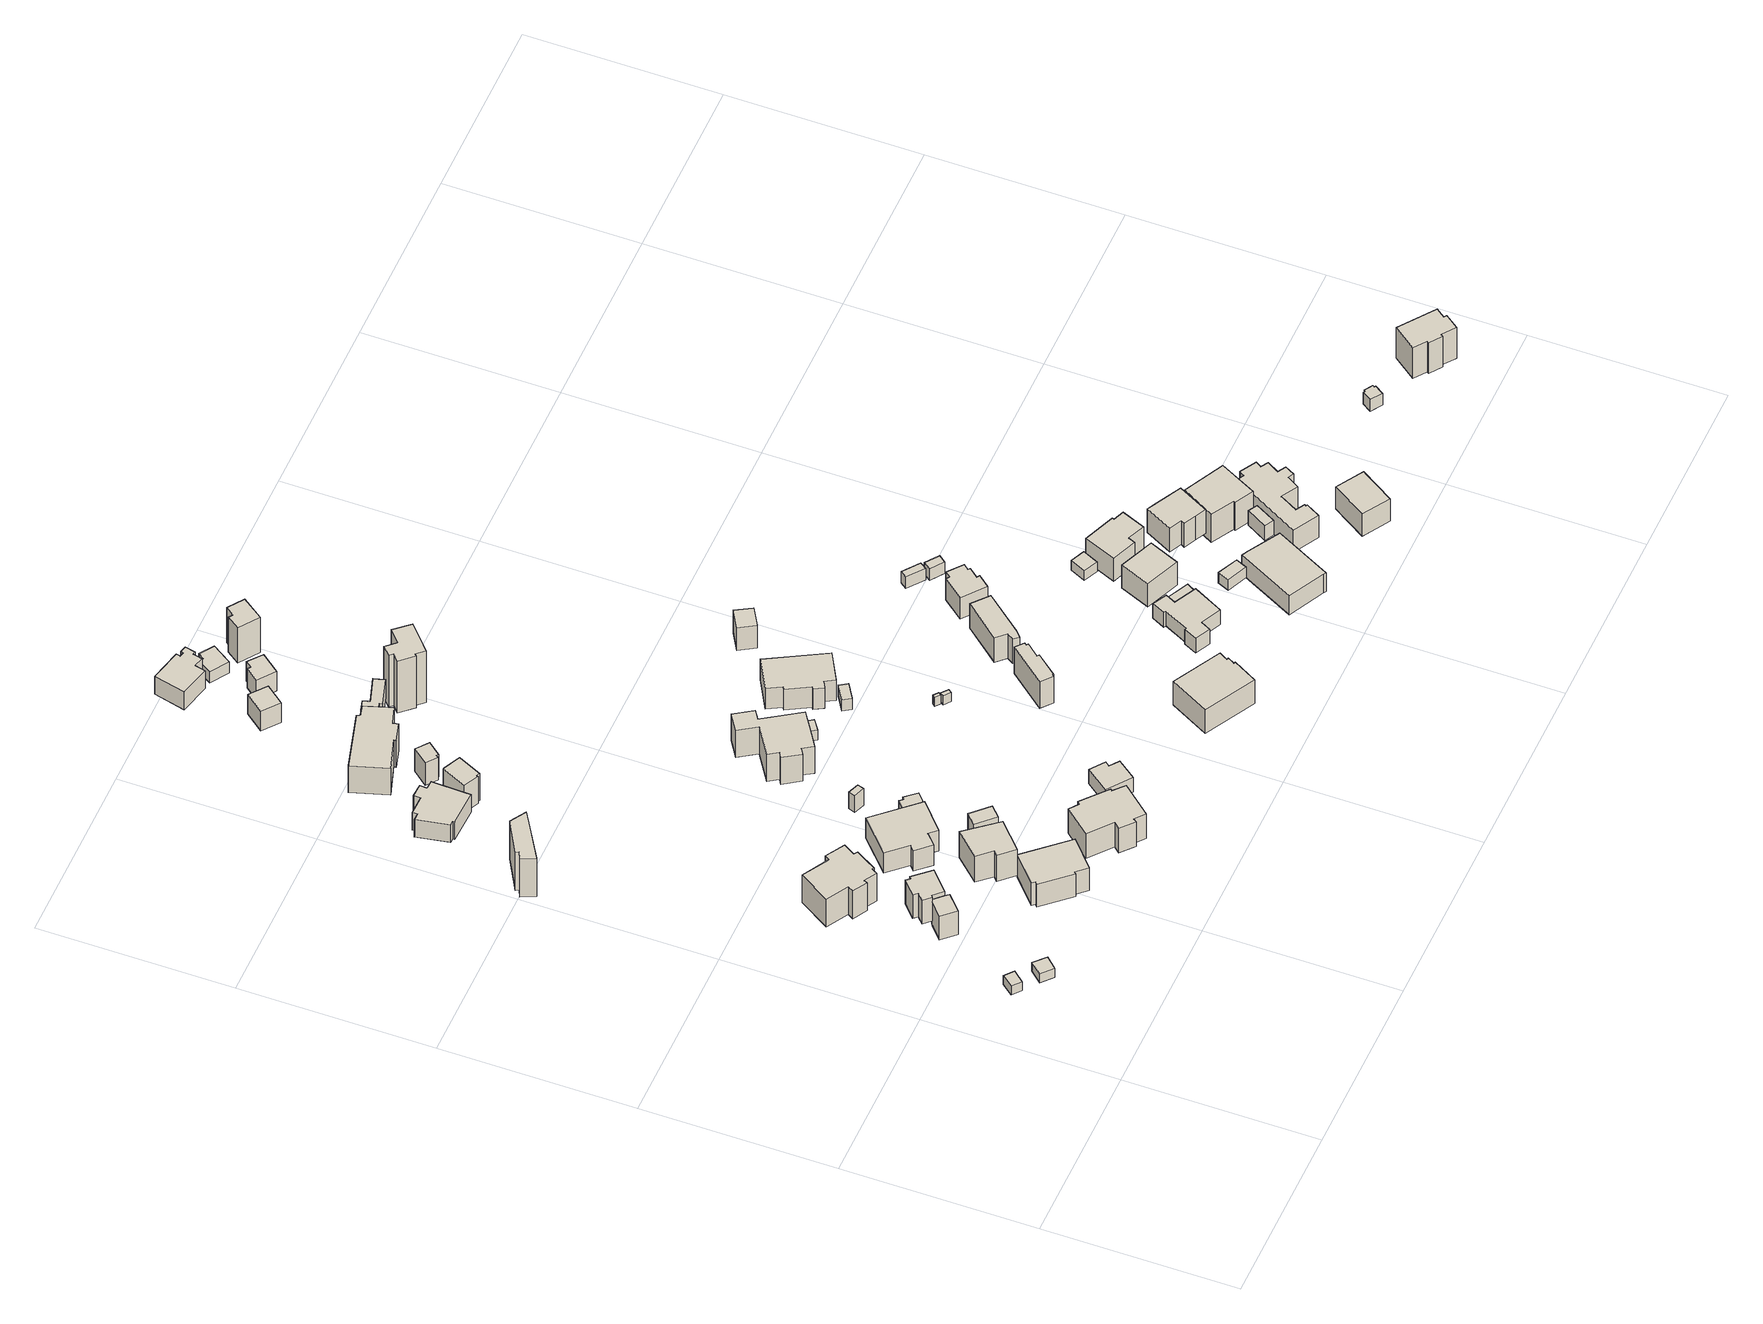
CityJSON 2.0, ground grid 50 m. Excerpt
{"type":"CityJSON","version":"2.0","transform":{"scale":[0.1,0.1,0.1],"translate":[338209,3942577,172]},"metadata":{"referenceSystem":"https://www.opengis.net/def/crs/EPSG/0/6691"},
"CityObjects":{
"building1":{"type":"Building","attributes":{"BuildingIDAttribute.prefecture":"14","BuildingIDAttribute.city":"14151","BuildingDetailAttribute.surveyYear":2015},"geometry":[{"type":"Solid","lod":"1","boundaries":[[[[0,1,2,3]],[[2,4,5,3]],[[1,6,4,2]],[[0,7,6,1]],[[3,5,7,0]],[[4,6,7,5]]]]}]},
"building2":{"type":"Building","attributes":{"BuildingIDAttribute.prefecture":"14","BuildingIDAttribute.city":"14151","BuildingDetailAttribute.surveyYear":2015},"geometry":[{"type":"Solid","lod":"1","boundaries":[[[[8,9,10,11]],[[10,12,13,11]],[[9,14,12,10]],[[8,15,14,9]],[[11,13,15,8]],[[12,14,15,13]]]]}]},
"building3":{"type":"Building","attributes":{"usage":"411","measuredHeight":8.5,"storeysAboveGround":1,"BuildingIDAttribute.prefecture":"14","BuildingIDAttribute.city":"14151","BuildingDetailAttribute.totalFloorArea":22.84,"BuildingDetailAttribute.buildingFootprintArea":22.84,"BuildingDetailAttribute.buildingStructureType":"601","BuildingDetailAttribute.buildingStructureOrgType":"1","BuildingDetailAttribute.orgUsage":"10","BuildingDetailAttribute.surveyYear":2015},"geometry":[{"type":"Solid","lod":"1","boundaries":[[[[16,17,18,19,20,21]],[[20,22,23,21]],[[19,24,22,20]],[[18,25,24,19]],[[17,26,25,18]],[[16,27,26,17]],[[21,23,27,16]],[[22,24,25,26,27,23]]]]}]},
"building4":{"type":"Building","attributes":{"usage":"411","measuredHeight":10.2,"storeysAboveGround":2,"BuildingIDAttribute.prefecture":"14","BuildingIDAttribute.city":"14151","BuildingDetailAttribute.totalFloorArea":251.1,"BuildingDetailAttribute.buildingFootprintArea":125.55,"BuildingDetailAttribute.buildingStructureType":"601","BuildingDetailAttribute.buildingStructureOrgType":"1","BuildingDetailAttribute.orgUsage":"10","BuildingDetailAttribute.surveyYear":2015},"geometry":[{"type":"Solid","lod":"1","boundaries":[[[[28,29,30,31,32,33,34,35,36,37,38,39,40,41]],[[40,42,43,41]],[[39,44,42,40]],[[38,45,44,39]],[[37,46,45,38]],[[36,47,46,37]],[[35,48,47,36]],[[34,49,48,35]],[[33,50,49,34]],[[32,51,50,33]],[[31,52,51,32]],[[30,53,52,31]],[[29,54,53,30]],[[28,55,54,29]],[[41,43,55,28]],[[42,44,45,46,47,48,49,50,51,52,53,54,55,43]]]]}]},
"building5":{"type":"Building","attributes":{"usage":"411","measuredHeight":8.6,"storeysAboveGround":2,"BuildingIDAttribute.prefecture":"14","BuildingIDAttribute.city":"14151","BuildingDetailAttribute.totalFloorArea":84.63,"BuildingDetailAttribute.buildingFootprintArea":42.31,"BuildingDetailAttribute.buildingStructureType":"601","BuildingDetailAttribute.buildingStructureOrgType":"1","BuildingDetailAttribute.orgUsage":"10","BuildingDetailAttribute.surveyYear":2015},"geometry":[{"type":"Solid","lod":"1","boundaries":[[[[56,57,58,59,60,61,62,63,64,65]],[[64,66,67,65]],[[63,68,66,64]],[[62,69,68,63]],[[61,70,69,62]],[[60,71,70,61]],[[59,72,71,60]],[[58,73,72,59]],[[57,74,73,58]],[[56,75,74,57]],[[65,67,75,56]],[[66,68,69,70,71,72,73,74,75,67]]]]}]},
"building6":{"type":"Building","attributes":{"usage":"411","measuredHeight":9.2,"storeysAboveGround":2,"BuildingIDAttribute.prefecture":"14","BuildingIDAttribute.city":"14151","BuildingDetailAttribute.totalFloorArea":235.3,"BuildingDetailAttribute.buildingFootprintArea":117.65,"BuildingDetailAttribute.buildingStructureType":"601","BuildingDetailAttribute.buildingStructureOrgType":"1","BuildingDetailAttribute.orgUsage":"10","BuildingDetailAttribute.surveyYear":2015},"geometry":[{"type":"Solid","lod":"1","boundaries":[[[[76,77,78,79,80,81,82,83]],[[82,84,85,83]],[[81,86,84,82]],[[80,87,86,81]],[[79,88,87,80]],[[78,89,88,79]],[[77,90,89,78]],[[76,91,90,77]],[[83,85,91,76]],[[84,86,87,88,89,90,91,85]]]]}]},
"building7":{"type":"Building","attributes":{"usage":"411","measuredHeight":9.6,"storeysAboveGround":2,"BuildingIDAttribute.prefecture":"14","BuildingIDAttribute.city":"14151","BuildingDetailAttribute.totalFloorArea":154.01,"BuildingDetailAttribute.buildingFootprintArea":77,"BuildingDetailAttribute.buildingStructureType":"601","BuildingDetailAttribute.buildingStructureOrgType":"1","BuildingDetailAttribute.orgUsage":"10","BuildingDetailAttribute.surveyYear":2015},"geometry":[{"type":"Solid","lod":"1","boundaries":[[[[92,93,94,95,96,97]],[[96,98,99,97]],[[95,100,98,96]],[[94,101,100,95]],[[93,102,101,94]],[[92,103,102,93]],[[97,99,103,92]],[[98,100,101,102,103,99]]]]}]},
"building8":{"type":"Building","attributes":{"usage":"411","measuredHeight":8.9,"storeysAboveGround":2,"BuildingIDAttribute.prefecture":"14","BuildingIDAttribute.city":"14151","BuildingDetailAttribute.totalFloorArea":305.9,"BuildingDetailAttribute.buildingFootprintArea":152.95,"BuildingDetailAttribute.buildingStructureType":"601","BuildingDetailAttribute.buildingStructureOrgType":"1","BuildingDetailAttribute.orgUsage":"10","BuildingDetailAttribute.surveyYear":2015},"geometry":[{"type":"Solid","lod":"1","boundaries":[[[[104,105,106,107,108,109,110,111]],[[110,112,113,111]],[[109,114,112,110]],[[108,115,114,109]],[[107,116,115,108]],[[106,117,116,107]],[[105,118,117,106]],[[104,119,118,105]],[[111,113,119,104]],[[112,114,115,116,117,118,119,113]]]]}]},
"building9":{"type":"Building","attributes":{"measuredHeight":16.3,"BuildingIDAttribute.prefecture":"14","BuildingIDAttribute.city":"14151","BuildingDetailAttribute.surveyYear":2015,"BuildingLandSlideRiskAttribute.description":"1","BuildingLandSlideRiskAttribute.areaType":"1"},"geometry":[{"type":"Solid","lod":"1","boundaries":[[[[120,121,122,123,124,125]],[[124,126,127,125]],[[123,128,126,124]],[[122,129,128,123]],[[121,130,129,122]],[[120,131,130,121]],[[125,127,131,120]],[[126,128,129,130,131,127]]]]}]},
"building10":{"type":"Building","attributes":{"measuredHeight":5.9,"BuildingIDAttribute.prefecture":"14","BuildingIDAttribute.city":"14151","BuildingDetailAttribute.surveyYear":2015},"geometry":[{"type":"Solid","lod":"1","boundaries":[[[[132,133,134,135]],[[134,136,137,135]],[[133,138,136,134]],[[132,139,138,133]],[[135,137,139,132]],[[136,138,139,137]]]]}]},
"building11":{"type":"Building","attributes":{"usage":"411","measuredHeight":7.4,"storeysAboveGround":2,"BuildingIDAttribute.prefecture":"14","BuildingIDAttribute.city":"14151","BuildingDetailAttribute.totalFloorArea":197.48,"BuildingDetailAttribute.buildingFootprintArea":98.74,"BuildingDetailAttribute.buildingStructureType":"601","BuildingDetailAttribute.buildingStructureOrgType":"1","BuildingDetailAttribute.orgUsage":"10","BuildingDetailAttribute.surveyYear":2015},"geometry":[{"type":"Solid","lod":"1","boundaries":[[[[140,141,142,143,144,145,146,147,148,149,150,151]],[[150,152,153,151]],[[149,154,152,150]],[[148,155,154,149]],[[147,156,155,148]],[[146,157,156,147]],[[145,158,157,146]],[[144,159,158,145]],[[143,160,159,144]],[[142,161,160,143]],[[141,162,161,142]],[[140,163,162,141]],[[151,153,163,140]],[[152,154,155,156,157,158,159,160,161,162,163,153]]]]}]},
"building12":{"type":"Building","attributes":{"measuredHeight":3.8,"BuildingIDAttribute.prefecture":"14","BuildingIDAttribute.city":"14151","BuildingDetailAttribute.surveyYear":2015},"geometry":[{"type":"Solid","lod":"1","boundaries":[[[[164,165,166,167,168,169]],[[168,170,171,169]],[[167,172,170,168]],[[166,173,172,167]],[[165,174,173,166]],[[164,175,174,165]],[[169,171,175,164]],[[170,172,173,174,175,171]]]]}]},
"building13":{"type":"Building","attributes":{"measuredHeight":6.2,"BuildingIDAttribute.prefecture":"14","BuildingIDAttribute.city":"14151","BuildingDetailAttribute.surveyYear":2015},"geometry":[{"type":"Solid","lod":"1","boundaries":[[[[176,177,178,179]],[[178,180,181,179]],[[177,182,180,178]],[[176,183,182,177]],[[179,181,183,176]],[[180,182,183,181]]]]}]},
"building14":{"type":"Building","attributes":{"usage":"411","measuredHeight":9.8,"storeysAboveGround":2,"BuildingIDAttribute.prefecture":"14","BuildingIDAttribute.city":"14151","BuildingDetailAttribute.totalFloorArea":257.48,"BuildingDetailAttribute.buildingFootprintArea":128.74,"BuildingDetailAttribute.buildingStructureType":"601","BuildingDetailAttribute.buildingStructureOrgType":"1","BuildingDetailAttribute.orgUsage":"10","BuildingDetailAttribute.surveyYear":2015},"geometry":[{"type":"Solid","lod":"1","boundaries":[[[[184,185,186,187,188,189,190,191,192,193,194,195]],[[194,196,197,195]],[[193,198,196,194]],[[192,199,198,193]],[[191,200,199,192]],[[190,201,200,191]],[[189,202,201,190]],[[188,203,202,189]],[[187,204,203,188]],[[186,205,204,187]],[[185,206,205,186]],[[184,207,206,185]],[[195,197,207,184]],[[196,198,199,200,201,202,203,204,205,206,207,197]]]]}]},
"building15":{"type":"Building","attributes":{"usage":"411","measuredHeight":9.7,"storeysAboveGround":2,"BuildingIDAttribute.prefecture":"14","BuildingIDAttribute.city":"14151","BuildingDetailAttribute.totalFloorArea":59.83,"BuildingDetailAttribute.buildingFootprintArea":29.92,"BuildingDetailAttribute.buildingStructureType":"601","BuildingDetailAttribute.buildingStructureOrgType":"1","BuildingDetailAttribute.orgUsage":"10","BuildingDetailAttribute.surveyYear":2015,"BuildingLandSlideRiskAttribute.description":"1","BuildingLandSlideRiskAttribute.areaType":"1"},"geometry":[{"type":"Solid","lod":"1","boundaries":[[[[208,209,210,211,212,213,214,215]],[[214,216,217,215]],[[213,218,216,214]],[[212,219,218,213]],[[211,220,219,212]],[[210,221,220,211]],[[209,222,221,210]],[[208,223,222,209]],[[215,217,223,208]],[[216,218,219,220,221,222,223,217]]]]}]},
"building16":{"type":"Building","attributes":{"measuredHeight":8.4,"BuildingIDAttribute.prefecture":"14","BuildingIDAttribute.city":"14151","BuildingDetailAttribute.surveyYear":2015,"BuildingLandSlideRiskAttribute.description":"1","BuildingLandSlideRiskAttribute.areaType":"1"},"geometry":[{"type":"Solid","lod":"1","boundaries":[[[[224,225,226,227,228,229]],[[228,230,231,229]],[[227,232,230,228]],[[226,233,232,227]],[[225,234,233,226]],[[224,235,234,225]],[[229,231,235,224]],[[230,232,233,234,235,231]]]]}]},
"building17":{"type":"Building","attributes":{"usage":"413","measuredHeight":7.1,"storeysAboveGround":1,"BuildingIDAttribute.prefecture":"14","BuildingIDAttribute.city":"14151","BuildingDetailAttribute.totalFloorArea":29.65,"BuildingDetailAttribute.buildingFootprintArea":29.65,"BuildingDetailAttribute.buildingStructureType":"601","BuildingDetailAttribute.buildingStructureOrgType":"1","BuildingDetailAttribute.orgUsage":"30","BuildingDetailAttribute.surveyYear":2015,"BuildingLandSlideRiskAttribute.description":"1","BuildingLandSlideRiskAttribute.areaType":"1"},"geometry":[{"type":"Solid","lod":"1","boundaries":[[[[236,237,238,239]],[[238,240,241,239]],[[237,242,240,238]],[[236,243,242,237]],[[239,241,243,236]],[[240,242,243,241]]]]}]},
"building18":{"type":"Building","attributes":{"usage":"411","measuredHeight":5.3,"storeysAboveGround":1,"BuildingIDAttribute.prefecture":"14","BuildingIDAttribute.city":"14151","BuildingDetailAttribute.totalFloorArea":47.01,"BuildingDetailAttribute.buildingFootprintArea":47.01,"BuildingDetailAttribute.buildingStructureType":"601","BuildingDetailAttribute.buildingStructureOrgType":"1","BuildingDetailAttribute.orgUsage":"10","BuildingDetailAttribute.surveyYear":2015},"geometry":[{"type":"Solid","lod":"1","boundaries":[[[[244,245,246,247,248,249]],[[248,250,251,249]],[[247,252,250,248]],[[246,253,252,247]],[[245,254,253,246]],[[244,255,254,245]],[[249,251,255,244]],[[250,252,253,254,255,251]]]]}]},
"building19":{"type":"Building","attributes":{"usage":"411","measuredHeight":11,"storeysAboveGround":2,"BuildingIDAttribute.prefecture":"14","BuildingIDAttribute.city":"14151","BuildingDetailAttribute.totalFloorArea":290.78,"BuildingDetailAttribute.buildingFootprintArea":145.39,"BuildingDetailAttribute.buildingStructureType":"601","BuildingDetailAttribute.buildingStructureOrgType":"1","BuildingDetailAttribute.orgUsage":"10","BuildingDetailAttribute.surveyYear":2015,"BuildingLandSlideRiskAttribute.description":"1","BuildingLandSlideRiskAttribute.areaType":"1"},"geometry":[{"type":"Solid","lod":"1","boundaries":[[[[256,257,258,259,260,261,262,263,264,265]],[[264,266,267,265]],[[263,268,266,264]],[[262,269,268,263]],[[261,270,269,262]],[[260,271,270,261]],[[259,272,271,260]],[[258,273,272,259]],[[257,274,273,258]],[[256,275,274,257]],[[265,267,275,256]],[[266,268,269,270,271,272,273,274,275,267]]]]}]},
"building20":{"type":"Building","attributes":{"usage":"411","measuredHeight":11.9,"storeysAboveGround":2,"BuildingIDAttribute.prefecture":"14","BuildingIDAttribute.city":"14151","BuildingDetailAttribute.totalFloorArea":276.62,"BuildingDetailAttribute.buildingFootprintArea":138.31,"BuildingDetailAttribute.buildingStructureType":"601","BuildingDetailAttribute.buildingStructureOrgType":"1","BuildingDetailAttribute.orgUsage":"10","BuildingDetailAttribute.surveyYear":2015,"BuildingLandSlideRiskAttribute.description":"1","BuildingLandSlideRiskAttribute.areaType":"1"},"geometry":[{"type":"Solid","lod":"1","boundaries":[[[[276,277,278,279,280,281,282,283,284,285,286,287,288,289]],[[288,290,291,289]],[[287,292,290,288]],[[286,293,292,287]],[[285,294,293,286]],[[284,295,294,285]],[[283,296,295,284]],[[282,297,296,283]],[[281,298,297,282]],[[280,299,298,281]],[[279,300,299,280]],[[278,301,300,279]],[[277,302,301,278]],[[276,303,302,277]],[[289,291,303,276]],[[290,292,293,294,295,296,297,298,299,300,301,302,303,291]]]]}]},
"building21":{"type":"Building","attributes":{"measuredHeight":4.5,"BuildingIDAttribute.prefecture":"14","BuildingIDAttribute.city":"14151","BuildingDetailAttribute.surveyYear":2015},"geometry":[{"type":"Solid","lod":"1","boundaries":[[[[304,305,306,307]],[[306,308,309,307]],[[305,310,308,306]],[[304,311,310,305]],[[307,309,311,304]],[[308,310,311,309]]]]}]},
"building22":{"type":"Building","attributes":{"usage":"413","measuredHeight":6.9,"storeysAboveGround":1,"BuildingIDAttribute.prefecture":"14","BuildingIDAttribute.city":"14151","BuildingDetailAttribute.totalFloorArea":71.49,"BuildingDetailAttribute.buildingFootprintArea":71.49,"BuildingDetailAttribute.buildingStructureType":"601","BuildingDetailAttribute.buildingStructureOrgType":"1","BuildingDetailAttribute.orgUsage":"30","BuildingDetailAttribute.surveyYear":2015,"BuildingLandSlideRiskAttribute.description":"1","BuildingLandSlideRiskAttribute.areaType":"1"},"geometry":[{"type":"Solid","lod":"1","boundaries":[[[[312,313,314,315,316,317,318,319,320,321,322,323]],[[322,324,325,323]],[[321,326,324,322]],[[320,327,326,321]],[[319,328,327,320]],[[318,329,328,319]],[[317,330,329,318]],[[316,331,330,317]],[[315,332,331,316]],[[314,333,332,315]],[[313,334,333,314]],[[312,335,334,313]],[[323,325,335,312]],[[324,326,327,328,329,330,331,332,333,334,335,325]]]]}]},
"building23":{"type":"Building","attributes":{"usage":"413","measuredHeight":7,"storeysAboveGround":1,"BuildingIDAttribute.prefecture":"14","BuildingIDAttribute.city":"14151","BuildingDetailAttribute.totalFloorArea":28.72,"BuildingDetailAttribute.buildingFootprintArea":28.72,"BuildingDetailAttribute.buildingStructureType":"601","BuildingDetailAttribute.buildingStructureOrgType":"1","BuildingDetailAttribute.orgUsage":"30","BuildingDetailAttribute.surveyYear":2015,"BuildingLandSlideRiskAttribute.description":"1","BuildingLandSlideRiskAttribute.areaType":"1"},"geometry":[{"type":"Solid","lod":"1","boundaries":[[[[336,337,338,339,340,341]],[[340,342,343,341]],[[339,344,342,340]],[[338,345,344,339]],[[337,346,345,338]],[[336,347,346,337]],[[341,343,347,336]],[[342,344,345,346,347,343]]]]}]},
"building24":{"type":"Building","attributes":{"usage":"413","measuredHeight":3.9,"storeysAboveGround":1,"BuildingIDAttribute.prefecture":"14","BuildingIDAttribute.city":"14151","BuildingDetailAttribute.totalFloorArea":28.55,"BuildingDetailAttribute.buildingFootprintArea":28.55,"BuildingDetailAttribute.buildingStructureType":"601","BuildingDetailAttribute.buildingStructureOrgType":"1","BuildingDetailAttribute.orgUsage":"30","BuildingDetailAttribute.surveyYear":2015,"BuildingLandSlideRiskAttribute.description":"1","BuildingLandSlideRiskAttribute.areaType":"1"},"geometry":[{"type":"Solid","lod":"1","boundaries":[[[[348,349,350,351,352,353]],[[352,354,355,353]],[[351,356,354,352]],[[350,357,356,351]],[[349,358,357,350]],[[348,359,358,349]],[[353,355,359,348]],[[354,356,357,358,359,355]]]]}]},
"building25":{"type":"Building","attributes":{"measuredHeight":5.1,"BuildingIDAttribute.prefecture":"14","BuildingIDAttribute.city":"14151","BuildingDetailAttribute.surveyYear":2015},"geometry":[{"type":"Solid","lod":"1","boundaries":[[[[360,361,362,363]],[[362,364,365,363]],[[361,366,364,362]],[[360,367,366,361]],[[363,365,367,360]],[[364,366,367,365]]]]}]},
"building26":{"type":"Building","attributes":{"usage":"411","measuredHeight":8.6,"storeysAboveGround":2,"BuildingIDAttribute.prefecture":"14","BuildingIDAttribute.city":"14151","BuildingDetailAttribute.totalFloorArea":57.11,"BuildingDetailAttribute.buildingFootprintArea":28.55,"BuildingDetailAttribute.buildingStructureType":"601","BuildingDetailAttribute.buildingStructureOrgType":"1","BuildingDetailAttribute.orgUsage":"10","BuildingDetailAttribute.surveyYear":2015,"BuildingLandSlideRiskAttribute.description":"1","BuildingLandSlideRiskAttribute.areaType":"1"},"geometry":[{"type":"Solid","lod":"1","boundaries":[[[[368,369,370,371,372,373,374,375]],[[374,376,377,375]],[[373,378,376,374]],[[372,379,378,373]],[[371,380,379,372]],[[370,381,380,371]],[[369,382,381,370]],[[368,383,382,369]],[[375,377,383,368]],[[376,378,379,380,381,382,383,377]]]]}]},
"building27":{"type":"Building","attributes":{"BuildingIDAttribute.prefecture":"14","BuildingIDAttribute.city":"14151","BuildingDetailAttribute.surveyYear":2015},"geometry":[{"type":"Solid","lod":"1","boundaries":[[[[384,385,386,387]],[[386,388,389,387]],[[385,390,388,386]],[[384,391,390,385]],[[387,389,391,384]],[[388,390,391,389]]]]}]},
"building28":{"type":"Building","attributes":{"usage":"411","measuredHeight":10.1,"storeysAboveGround":2,"BuildingIDAttribute.prefecture":"14","BuildingIDAttribute.city":"14151","BuildingDetailAttribute.totalFloorArea":270.77,"BuildingDetailAttribute.buildingFootprintArea":135.38,"BuildingDetailAttribute.buildingStructureType":"601","BuildingDetailAttribute.buildingStructureOrgType":"1","BuildingDetailAttribute.orgUsage":"10","BuildingDetailAttribute.surveyYear":2015},"geometry":[{"type":"Solid","lod":"1","boundaries":[[[[392,393,394,395,396,397,398,399,400,401]],[[400,402,403,401]],[[399,404,402,400]],[[398,405,404,399]],[[397,406,405,398]],[[396,407,406,397]],[[395,408,407,396]],[[394,409,408,395]],[[393,410,409,394]],[[392,411,410,393]],[[401,403,411,392]],[[402,404,405,406,407,408,409,410,411,403]]]]}]},
"building29":{"type":"Building","attributes":{"usage":"413","measuredHeight":18.6,"storeysAboveGround":1,"BuildingIDAttribute.prefecture":"14","BuildingIDAttribute.city":"14151","BuildingDetailAttribute.totalFloorArea":34.87,"BuildingDetailAttribute.buildingFootprintArea":34.87,"BuildingDetailAttribute.buildingStructureType":"601","BuildingDetailAttribute.buildingStructureOrgType":"1","BuildingDetailAttribute.orgUsage":"30","BuildingDetailAttribute.surveyYear":2015,"BuildingLandSlideRiskAttribute.description":"1","BuildingLandSlideRiskAttribute.areaType":"1"},"geometry":[{"type":"Solid","lod":"1","boundaries":[[[[412,413,414,415,416,417]],[[416,418,419,417]],[[415,420,418,416]],[[414,421,420,415]],[[413,422,421,414]],[[412,423,422,413]],[[417,419,423,412]],[[418,420,421,422,423,419]]]]}]},
"building30":{"type":"Building","attributes":{"BuildingIDAttribute.prefecture":"14","BuildingIDAttribute.city":"14151","BuildingDetailAttribute.surveyYear":2015},"geometry":[{"type":"Solid","lod":"1","boundaries":[[[[424,425,426,427]],[[426,428,429,427]],[[425,430,428,426]],[[424,431,430,425]],[[427,429,431,424]],[[428,430,431,429]]]]}]},
"building31":{"type":"Building","attributes":{"usage":"411","measuredHeight":10.1,"storeysAboveGround":1,"BuildingIDAttribute.prefecture":"14","BuildingIDAttribute.city":"14151","BuildingDetailAttribute.totalFloorArea":40.74,"BuildingDetailAttribute.buildingFootprintArea":40.74,"BuildingDetailAttribute.buildingStructureType":"601","BuildingDetailAttribute.buildingStructureOrgType":"1","BuildingDetailAttribute.orgUsage":"10","BuildingDetailAttribute.surveyYear":2015},"geometry":[{"type":"Solid","lod":"1","boundaries":[[[[432,433,434,435,436,437,438,439,440,441]],[[440,442,443,441]],[[439,444,442,440]],[[438,445,444,439]],[[437,446,445,438]],[[436,447,446,437]],[[435,448,447,436]],[[434,449,448,435]],[[433,450,449,434]],[[432,451,450,433]],[[441,443,451,432]],[[442,444,445,446,447,448,449,450,451,443]]]]}]},
"building32":{"type":"Building","attributes":{"usage":"411","measuredHeight":21,"storeysAboveGround":2,"BuildingIDAttribute.prefecture":"14","BuildingIDAttribute.city":"14151","BuildingDetailAttribute.totalFloorArea":104.91,"BuildingDetailAttribute.buildingFootprintArea":52.46,"BuildingDetailAttribute.buildingStructureType":"601","BuildingDetailAttribute.buildingStructureOrgType":"1","BuildingDetailAttribute.orgUsage":"10","BuildingDetailAttribute.surveyYear":2015,"BuildingLandSlideRiskAttribute.description":"1","BuildingLandSlideRiskAttribute.areaType":"1"},"geometry":[{"type":"Solid","lod":"1","boundaries":[[[[452,453,454,455,456,457,458,459,460,461]],[[460,462,463,461]],[[459,464,462,460]],[[458,465,464,459]],[[457,466,465,458]],[[456,467,466,457]],[[455,468,467,456]],[[454,469,468,455]],[[453,470,469,454]],[[452,471,470,453]],[[461,463,471,452]],[[462,464,465,466,467,468,469,470,471,463]]]]}]},
"building33":{"type":"Building","attributes":{"usage":"411","measuredHeight":11.4,"storeysAboveGround":2,"BuildingIDAttribute.prefecture":"14","BuildingIDAttribute.city":"14151","BuildingDetailAttribute.totalFloorArea":278.72,"BuildingDetailAttribute.buildingFootprintArea":139.36,"BuildingDetailAttribute.buildingStructureType":"601","BuildingDetailAttribute.buildingStructureOrgType":"1","BuildingDetailAttribute.orgUsage":"10","BuildingDetailAttribute.surveyYear":2015},"geometry":[{"type":"Solid","lod":"1","boundaries":[[[[472,473,474,475,476,477,478,479]],[[478,480,481,479]],[[477,482,480,478]],[[476,483,482,477]],[[475,484,483,476]],[[474,485,484,475]],[[473,486,485,474]],[[472,487,486,473]],[[479,481,487,472]],[[480,482,483,484,485,486,487,481]]]]}]},
"building34":{"type":"Building","attributes":{"usage":"451","measuredHeight":8.1,"storeysAboveGround":1,"BuildingIDAttribute.prefecture":"14","BuildingIDAttribute.city":"14151","BuildingDetailAttribute.totalFloorArea":22.26,"BuildingDetailAttribute.buildingFootprintArea":22.26,"BuildingDetailAttribute.buildingStructureType":"601","BuildingDetailAttribute.buildingStructureOrgType":"1","BuildingDetailAttribute.orgUsage":"200","BuildingDetailAttribute.surveyYear":2015},"geometry":[{"type":"Solid","lod":"1","boundaries":[[[[488,489,490,491]],[[490,492,493,491]],[[489,494,492,490]],[[488,495,494,489]],[[491,493,495,488]],[[492,494,495,493]]]]}]},
"building35":{"type":"Building","attributes":{"usage":"411","measuredHeight":9.2,"storeysAboveGround":1,"BuildingIDAttribute.prefecture":"14","BuildingIDAttribute.city":"14151","BuildingDetailAttribute.totalFloorArea":65.17,"BuildingDetailAttribute.buildingFootprintArea":65.17,"BuildingDetailAttribute.buildingStructureType":"601","BuildingDetailAttribute.buildingStructureOrgType":"1","BuildingDetailAttribute.orgUsage":"10","BuildingDetailAttribute.surveyYear":2015},"geometry":[{"type":"Solid","lod":"1","boundaries":[[[[496,497,498,499,500,501,502]],[[501,503,504,502]],[[500,505,503,501]],[[499,506,505,500]],[[498,507,506,499]],[[497,508,507,498]],[[496,509,508,497]],[[502,504,509,496]],[[503,505,506,507,508,509,504]]]]}]},
"building36":{"type":"Building","attributes":{"usage":"411","measuredHeight":8.9,"storeysAboveGround":2,"BuildingIDAttribute.prefecture":"14","BuildingIDAttribute.city":"14151","BuildingDetailAttribute.totalFloorArea":91.26,"BuildingDetailAttribute.buildingFootprintArea":45.63,"BuildingDetailAttribute.buildingStructureType":"601","BuildingDetailAttribute.buildingStructureOrgType":"1","BuildingDetailAttribute.orgUsage":"10","BuildingDetailAttribute.surveyYear":2015},"geometry":[{"type":"Solid","lod":"1","boundaries":[[[[510,511,512,513,514,515,516,517,518,519]],[[518,520,521,519]],[[517,522,520,518]],[[516,523,522,517]],[[515,524,523,516]],[[514,525,524,515]],[[513,526,525,514]],[[512,527,526,513]],[[511,528,527,512]],[[510,529,528,511]],[[519,521,529,510]],[[520,522,523,524,525,526,527,528,529,521]]]]}]},
"building37":{"type":"Building","attributes":{"usage":"411","measuredHeight":5.8,"storeysAboveGround":2,"BuildingIDAttribute.prefecture":"14","BuildingIDAttribute.city":"14151","BuildingDetailAttribute.totalFloorArea":182.4,"BuildingDetailAttribute.buildingFootprintArea":91.2,"BuildingDetailAttribute.buildingStructureType":"601","BuildingDetailAttribute.buildingStructureOrgType":"1","BuildingDetailAttribute.orgUsage":"10","BuildingDetailAttribute.surveyYear":2015},"geometry":[{"type":"Solid","lod":"1","boundaries":[[[[530,531,532,533,534,535,536,537,538,539,540,541]],[[540,542,543,541]],[[539,544,542,540]],[[538,545,544,539]],[[537,546,545,538]],[[536,547,546,537]],[[535,548,547,536]],[[534,549,548,535]],[[533,550,549,534]],[[532,551,550,533]],[[531,552,551,532]],[[530,553,552,531]],[[541,543,553,530]],[[542,544,545,546,547,548,549,550,551,552,553,543]]]]}]},
"building38":{"type":"Building","attributes":{"measuredHeight":4.3,"BuildingIDAttribute.prefecture":"14","BuildingIDAttribute.city":"14151","BuildingDetailAttribute.surveyYear":2015},"geometry":[{"type":"Solid","lod":"1","boundaries":[[[[554,555,556,557]],[[556,558,559,557]],[[555,560,558,556]],[[554,561,560,555]],[[557,559,561,554]],[[558,560,561,559]]]]}]},
"building39":{"type":"Building","attributes":{"measuredHeight":4.4,"BuildingIDAttribute.prefecture":"14","BuildingIDAttribute.city":"14151","BuildingDetailAttribute.surveyYear":2015},"geometry":[{"type":"Solid","lod":"1","boundaries":[[[[562,563,564,565]],[[564,566,567,565]],[[563,568,566,564]],[[562,569,568,563]],[[565,567,569,562]],[[566,568,569,567]]]]}]},
"building40":{"type":"Building","attributes":{"BuildingIDAttribute.prefecture":"14","BuildingIDAttribute.city":"14151","BuildingDetailAttribute.surveyYear":2015},"geometry":[{"type":"Solid","lod":"1","boundaries":[[[[570,571,572,573]],[[572,574,575,573]],[[571,576,574,572]],[[570,577,576,571]],[[573,575,577,570]],[[574,576,577,575]]]]}]},
"building41":{"type":"Building","attributes":{"usage":"411","measuredHeight":8.8,"storeysAboveGround":2,"BuildingIDAttribute.prefecture":"14","BuildingIDAttribute.city":"14151","BuildingDetailAttribute.totalFloorArea":133.72,"BuildingDetailAttribute.buildingFootprintArea":66.86,"BuildingDetailAttribute.buildingStructureType":"601","BuildingDetailAttribute.buildingStructureOrgType":"1","BuildingDetailAttribute.orgUsage":"10","BuildingDetailAttribute.surveyYear":2015},"geometry":[{"type":"Solid","lod":"1","boundaries":[[[[578,579,580,581]],[[580,582,583,581]],[[579,584,582,580]],[[578,585,584,579]],[[581,583,585,578]],[[582,584,585,583]]]]}]},
"building42":{"type":"Building","attributes":{"measuredHeight":3.8,"BuildingIDAttribute.prefecture":"14","BuildingIDAttribute.city":"14151","BuildingDetailAttribute.surveyYear":2015},"geometry":[{"type":"Solid","lod":"1","boundaries":[[[[586,587,588,589]],[[588,590,591,589]],[[587,592,590,588]],[[586,593,592,587]],[[589,591,593,586]],[[590,592,593,591]]]]}]},
"building43":{"type":"Building","attributes":{"usage":"431","measuredHeight":4,"storeysAboveGround":1,"BuildingIDAttribute.prefecture":"14","BuildingIDAttribute.city":"14151","BuildingDetailAttribute.totalFloorArea":16.62,"BuildingDetailAttribute.buildingFootprintArea":16.62,"BuildingDetailAttribute.buildingStructureType":"601","BuildingDetailAttribute.buildingStructureOrgType":"1","BuildingDetailAttribute.orgUsage":"141","BuildingDetailAttribute.surveyYear":2015},"geometry":[{"type":"Solid","lod":"1","boundaries":[[[[594,595,596,597]],[[596,598,599,597]],[[595,600,598,596]],[[594,601,600,595]],[[597,599,601,594]],[[598,600,601,599]]]]}]},
"building44":{"type":"Building","attributes":{"usage":"411","measuredHeight":8.7,"storeysAboveGround":2,"BuildingIDAttribute.prefecture":"14","BuildingIDAttribute.city":"14151","BuildingDetailAttribute.totalFloorArea":156.82,"BuildingDetailAttribute.buildingFootprintArea":78.41,"BuildingDetailAttribute.buildingStructureType":"601","BuildingDetailAttribute.buildingStructureOrgType":"1","BuildingDetailAttribute.orgUsage":"10","BuildingDetailAttribute.surveyYear":2015},"geometry":[{"type":"Solid","lod":"1","boundaries":[[[[602,603,604,605,606,607,608,609]],[[608,610,611,609]],[[607,612,610,608]],[[606,613,612,607]],[[605,614,613,606]],[[604,615,614,605]],[[603,616,615,604]],[[602,617,616,603]],[[609,611,617,602]],[[610,612,613,614,615,616,617,611]]]]}]},
"building45":{"type":"Building","attributes":{"usage":"441","measuredHeight":7.1,"storeysAboveGround":2,"BuildingIDAttribute.prefecture":"14","BuildingIDAttribute.city":"14151","BuildingDetailAttribute.totalFloorArea":302.39,"BuildingDetailAttribute.buildingFootprintArea":151.2,"BuildingDetailAttribute.buildingStructureType":"601","BuildingDetailAttribute.buildingStructureOrgType":"1","BuildingDetailAttribute.orgUsage":"160","BuildingDetailAttribute.surveyYear":2015},"geometry":[{"type":"Solid","lod":"1","boundaries":[[[[618,619,620,621,622,623]],[[622,624,625,623]],[[621,626,624,622]],[[620,627,626,621]],[[619,628,627,620]],[[618,629,628,619]],[[623,625,629,618]],[[624,626,627,628,629,625]]]]}]},
"building46":{"type":"Building","attributes":{"usage":"411","measuredHeight":8.9,"storeysAboveGround":1,"BuildingIDAttribute.prefecture":"14","BuildingIDAttribute.city":"14151","BuildingDetailAttribute.totalFloorArea":78.42,"BuildingDetailAttribute.buildingFootprintArea":78.42,"BuildingDetailAttribute.buildingStructureType":"601","BuildingDetailAttribute.buildingStructureOrgType":"1","BuildingDetailAttribute.orgUsage":"10","BuildingDetailAttribute.surveyYear":2015},"geometry":[{"type":"Solid","lod":"1","boundaries":[[[[630,631,632,633,634,635,636,637]],[[636,638,639,637]],[[635,640,638,636]],[[634,641,640,635]],[[633,642,641,634]],[[632,643,642,633]],[[631,644,643,632]],[[630,645,644,631]],[[637,639,645,630]],[[638,640,641,642,643,644,645,639]]]]}]},
"building47":{"type":"Building","attributes":{"measuredHeight":6.3,"BuildingIDAttribute.prefecture":"14","BuildingIDAttribute.city":"14151","BuildingDetailAttribute.surveyYear":2015},"geometry":[{"type":"Solid","lod":"1","boundaries":[[[[646,647,648,649]],[[648,650,651,649]],[[647,652,650,648]],[[646,653,652,647]],[[649,651,653,646]],[[650,652,653,651]]]]}]},
"building48":{"type":"Building","attributes":{"usage":"411","measuredHeight":10.7,"storeysAboveGround":2,"BuildingIDAttribute.prefecture":"14","BuildingIDAttribute.city":"14151","BuildingDetailAttribute.totalFloorArea":204.45,"BuildingDetailAttribute.buildingFootprintArea":102.23,"BuildingDetailAttribute.buildingStructureType":"601","BuildingDetailAttribute.buildingStructureOrgType":"1","BuildingDetailAttribute.orgUsage":"10","BuildingDetailAttribute.surveyYear":2015},"geometry":[{"type":"Solid","lod":"1","boundaries":[[[[654,655,656,657,658,659]],[[658,660,661,659]],[[657,662,660,658]],[[656,663,662,657]],[[655,664,663,656]],[[654,665,664,655]],[[659,661,665,654]],[[660,662,663,664,665,661]]]]}]},
"building49":{"type":"Building","attributes":{"usage":"411","measuredHeight":10.4,"storeysAboveGround":2,"BuildingIDAttribute.prefecture":"14","BuildingIDAttribute.city":"14151","BuildingDetailAttribute.totalFloorArea":281.48,"BuildingDetailAttribute.buildingFootprintArea":140.74,"BuildingDetailAttribute.buildingStructureType":"601","BuildingDetailAttribute.buildingStructureOrgType":"1","BuildingDetailAttribute.orgUsage":"10","BuildingDetailAttribute.surveyYear":2015},"geometry":[{"type":"Solid","lod":"1","boundaries":[[[[666,667,668,669,670,671,672,673,674,675,676,677,678,679,680,681,682,683]],[[682,684,685,683]],[[681,686,684,682]],[[680,687,686,681]],[[679,688,687,680]],[[678,689,688,679]],[[677,690,689,678]],[[676,691,690,677]],[[675,692,691,676]],[[674,693,692,675]],[[673,694,693,674]],[[672,695,694,673]],[[671,696,695,672]],[[670,697,696,671]],[[669,698,697,670]],[[668,699,698,669]],[[667,700,699,668]],[[666,701,700,667]],[[683,685,701,666]],[[684,686,687,688,689,690,691,692,693,694,695,696,697,698,699,700,701,685]]]]}]},
"building50":{"type":"Building","attributes":{"usage":"411","measuredHeight":8.7,"storeysAboveGround":2,"BuildingIDAttribute.prefecture":"14","BuildingIDAttribute.city":"14151","BuildingDetailAttribute.totalFloorArea":137.81,"BuildingDetailAttribute.buildingFootprintArea":68.91,"BuildingDetailAttribute.buildingStructureType":"601","BuildingDetailAttribute.buildingStructureOrgType":"1","BuildingDetailAttribute.orgUsage":"10","BuildingDetailAttribute.surveyYear":2015},"geometry":[{"type":"Solid","lod":"1","boundaries":[[[[702,703,704,705]],[[704,706,707,705]],[[703,708,706,704]],[[702,709,708,703]],[[705,707,709,702]],[[706,708,709,707]]]]}]},
"building51":{"type":"Building","attributes":{"BuildingIDAttribute.prefecture":"14","BuildingIDAttribute.city":"14151","BuildingDetailAttribute.surveyYear":2015},"geometry":[{"type":"Solid","lod":"1","boundaries":[[[[710,711,712,713]],[[712,714,715,713]],[[711,716,714,712]],[[710,717,716,711]],[[713,715,717,710]],[[714,716,717,715]]]]}]},
"building52":{"type":"Building","attributes":{"measuredHeight":4.5,"BuildingIDAttribute.prefecture":"14","BuildingIDAttribute.city":"14151","BuildingDetailAttribute.surveyYear":2015},"geometry":[{"type":"Solid","lod":"1","boundaries":[[[[718,719,720,721,722,723,724,725]],[[724,726,727,725]],[[723,728,726,724]],[[722,729,728,723]],[[721,730,729,722]],[[720,731,730,721]],[[719,732,731,720]],[[718,733,732,719]],[[725,727,733,718]],[[726,728,729,730,731,732,733,727]]]]}]},
"building53":{"type":"Building","attributes":{"usage":"411","measuredHeight":11.3,"storeysAboveGround":1,"BuildingIDAttribute.prefecture":"14","BuildingIDAttribute.city":"14151","BuildingDetailAttribute.totalFloorArea":79.33,"BuildingDetailAttribute.buildingFootprintArea":79.33,"BuildingDetailAttribute.buildingStructureType":"601","BuildingDetailAttribute.buildingStructureOrgType":"1","BuildingDetailAttribute.orgUsage":"10","BuildingDetailAttribute.surveyYear":2015},"geometry":[{"type":"Solid","lod":"1","boundaries":[[[[734,735,736,737,738,739,740,741,742,743]],[[742,744,745,743]],[[741,746,744,742]],[[740,747,746,741]],[[739,748,747,740]],[[738,749,748,739]],[[737,750,749,738]],[[736,751,750,737]],[[735,752,751,736]],[[734,753,752,735]],[[743,745,753,734]],[[744,746,747,748,749,750,751,752,753,745]]]]}]}
},
"vertices":[
[38,261,165],[16,280,165],[40,309,165],[63,290,165],[40,309,195],[63,290,195],[16,280,195],[38,261,195],
[103,263,165],[132,236,165],[105,207,165],[76,233,165],[105,207,195],[76,233,195],[132,236,195],[103,263,195],
[157,534,163],[179,511,163],[187,502,163],[146,464,163],[115,498,163],[151,530,163],[115,498,244],[151,530,244],[146,464,244],[187,502,244],[179,511,244],[157,534,244],
[155,789,182],[163,802,182],[211,773,182],[193,743,182],[202,737,182],[170,683,182],[166,686,182],[157,671,182],[126,689,182],[121,680,182],[85,701,182],[93,716,182],[38,748,182],[88,829,182],[38,748,277],[88,829,277],[93,716,277],[85,701,277],[121,680,277],[126,689,277],[157,671,277],[166,686,277],[170,683,277],[202,737,277],[193,743,277],[211,773,277],[163,802,277],[155,789,277],
[151,565,177],[142,576,177],[178,608,177],[187,598,177],[192,603,177],[232,559,177],[179,511,177],[157,534,177],[151,530,177],[134,549,177],[151,530,258],[134,549,258],[157,534,258],[179,511,258],[232,559,258],[192,603,258],[187,598,258],[178,608,258],[142,576,258],[151,565,258],
[380,232,171],[356,259,171],[351,254,171],[287,325,171],[294,331,171],[287,339,171],[357,402,171],[452,297,171],[357,402,248],[452,297,248],[287,339,248],[294,331,248],[287,325,248],[351,254,248],[356,259,248],[380,232,248],
[341,396,195],[306,433,195],[317,443,195],[285,479,195],[343,541,195],[410,460,195],[343,541,284],[410,460,284],[285,479,284],[317,443,284],[306,433,284],[341,396,284],
[252,618,210],[265,630,210],[220,679,210],[306,759,210],[404,652,210],[332,587,210],[314,607,210],[286,581,210],[314,607,279],[286,581,279],[332,587,279],[404,652,279],[306,759,279],[220,679,279],[265,630,279],[252,618,279],
[25,1464,4],[9,1499,4],[29,1509,4],[24,1516,4],[110,1565,4],[151,1540,4],[110,1565,135],[151,1540,135],[24,1516,135],[29,1509,135],[9,1499,135],[25,1464,135],
[424,552,206],[467,509,206],[441,484,206],[398,527,206],[441,484,258],[398,527,258],[467,509,258],[424,552,258],
[38,1673,100],[38,1678,100],[27,1678,100],[11,1762,100],[30,1762,100],[29,1775,100],[79,1774,100],[79,1792,100],[114,1791,100],[113,1772,100],[135,1771,100],[132,1670,100],[135,1771,160],[132,1670,160],[113,1772,160],[114,1791,160],[79,1792,160],[79,1774,160],[29,1775,160],[30,1762,160],[11,1762,160],[27,1678,160],[38,1678,160],[38,1673,160],
[409,651,219],[376,690,219],[406,717,219],[414,708,219],[420,713,219],[446,683,219],[420,713,253],[446,683,253],[414,708,253],[406,717,253],[376,690,253],[409,651,253],
[368,826,219],[397,815,219],[391,798,219],[362,809,219],[391,798,276],[362,809,276],[397,815,276],[368,826,276],
[547,329,182],[612,273,182],[608,269,182],[636,244,182],[570,167,182],[545,188,182],[539,180,182],[505,210,182],[518,225,182],[460,274,182],[518,341,182],[541,322,182],[518,341,266],[541,322,266],[460,274,266],[518,225,266],[505,210,266],[539,180,266],[545,188,266],[570,167,266],[636,244,266],[608,269,266],[612,273,266],[547,329,266],
[169,1752,85],[170,1753,85],[214,1732,85],[185,1670,85],[177,1674,85],[176,1670,85],[138,1689,85],[167,1753,85],[138,1689,178],[167,1753,178],[176,1670,178],[177,1674,178],[185,1670,178],[214,1732,178],[170,1753,178],[169,1752,178],
[206,1781,99],[202,1785,99],[197,1778,99],[170,1800,99],[202,1839,99],[233,1814,99],[202,1839,176],[233,1814,176],[170,1800,176],[197,1778,176],[202,1785,176],[206,1781,176],
[60,2164,248],[98,2212,248],[140,2178,248],[102,2130,248],[140,2178,315],[102,2130,315],[98,2212,315],[60,2164,315],
[690,309,202],[713,291,202],[677,243,202],[617,289,202],[662,348,202],[699,320,202],[662,348,251],[699,320,251],[617,289,251],[677,243,251],[713,291,251],[690,309,251],
[258,1992,112],[281,1922,112],[235,1906,112],[237,1892,112],[186,1878,112],[187,1885,112],[101,1858,112],[72,1951,112],[225,1993,112],[230,1985,112],[225,1993,203],[230,1985,203],[72,1951,203],[101,1858,203],[187,1885,203],[186,1878,203],[237,1892,203],[235,1906,203],[281,1922,203],[258,1992,203],
[532,1000,220],[522,994,220],[494,975,220],[440,940,220],[423,966,220],[407,956,220],[379,999,220],[392,1007,220],[375,1033,220],[448,1081,220],[418,1127,220],[462,1156,220],[493,1109,220],[470,1094,220],[493,1109,312],[470,1094,312],[462,1156,312],[418,1127,312],[448,1081,312],[375,1033,312],[392,1007,312],[379,999,312],[407,956,312],[423,966,312],[440,940,312],[494,975,312],[522,994,312],[532,1000,312],
[505,959,260],[494,975,260],[522,994,260],[533,978,260],[522,994,294],[533,978,294],[494,975,294],[505,959,294],
[142,2390,277],[144,2397,277],[162,2393,277],[155,2366,277],[148,2368,277],[142,2343,277],[116,2350,277],[110,2322,277],[30,2342,277],[50,2424,277],[134,2404,277],[131,2393,277],[134,2404,338],[131,2393,338],[50,2424,338],[30,2342,338],[110,2322,338],[116,2350,338],[142,2343,338],[148,2368,338],[155,2366,338],[162,2393,338],[144,2397,338],[142,2390,338],
[144,2209,251],[170,2242,251],[177,2237,251],[189,2253,251],[225,2224,251],[187,2176,251],[225,2224,317],[187,2176,317],[189,2253,317],[177,2237,317],[170,2242,317],[144,2209,317],
[130,2319,277],[153,2356,277],[164,2349,277],[174,2364,277],[210,2340,277],[176,2289,277],[210,2340,314],[176,2289,314],[174,2364,314],[164,2349,314],[153,2356,314],[130,2319,314],
[619,919,264],[606,940,264],[646,964,264],[659,944,264],[646,964,302],[659,944,302],[606,940,302],[619,919,302],
[301,1989,115],[368,2010,115],[377,1981,115],[304,1959,115],[302,1967,115],[278,1960,115],[266,1999,115],[295,2007,115],[266,1999,176],[295,2007,176],[278,1960,176],[302,1967,176],[304,1959,176],[377,1981,176],[368,2010,176],[301,1989,176],
[714,737,262],[702,747,262],[708,754,262],[720,744,262],[708,754,292],[720,744,292],[702,747,292],[714,737,292],
[629,963,267],[615,988,267],[597,978,267],[583,1003,267],[588,1006,267],[556,1064,267],[563,1068,267],[543,1105,267],[624,1150,267],[704,1004,267],[624,1150,337],[704,1004,337],[543,1105,337],[563,1068,337],[556,1064,337],[588,1006,337],[583,1003,337],[597,978,337],[615,988,337],[629,963,337],
[212,2283,276],[236,2316,276],[246,2309,276],[262,2331,276],[302,2302,276],[263,2247,276],[302,2302,396],[263,2247,396],[262,2331,396],[246,2309,396],[236,2316,396],[212,2283,396],
[732,718,260],[715,731,260],[722,741,260],[739,727,260],[722,741,290],[739,727,290],[715,731,290],[732,718,290],
[895,598,246],[900,594,246],[873,562,246],[878,558,246],[834,505,246],[832,506,246],[828,502,246],[800,526,246],[879,621,246],[900,603,246],[879,621,337],[900,603,337],[800,526,337],[828,502,337],[832,506,337],[834,505,337],[878,558,337],[873,562,337],[900,594,337],[895,598,337],
[383,1977,77],[405,1998,77],[429,1972,77],[460,2001,77],[495,1962,77],[429,1902,77],[410,1922,77],[405,1917,77],[374,1951,77],[392,1968,77],[374,1951,254],[392,1968,254],[405,1917,254],[410,1922,254],[429,1902,254],[495,1962,254],[460,2001,254],[429,1972,254],[405,1998,254],[383,1977,254],
[1082,191,206],[1069,169,206],[1074,167,206],[1064,149,206],[1068,147,206],[1034,85,206],[904,156,206],[959,258,206],[904,156,287],[959,258,287],[1034,85,287],[1068,147,287],[1064,149,287],[1074,167,287],[1069,169,287],[1082,191,287],
[664,1224,295],[712,1252,295],[736,1211,295],[689,1183,295],[736,1211,373],[689,1183,373],[712,1252,373],[664,1224,373],
[918,631,264],[901,616,264],[891,629,264],[902,646,264],[879,670,264],[956,763,264],[998,727,264],[956,763,348],[998,727,348],[879,670,348],[902,646,348],[891,629,348],[901,616,348],[918,631,348],
[1046,804,284],[1051,800,284],[1031,776,284],[1038,771,284],[1013,741,284],[957,787,284],[1000,840,284],[1008,834,284],[1019,848,284],[1057,817,284],[1019,848,357],[1057,817,357],[1008,834,357],[1000,840,357],[957,787,357],[1013,741,357],[1038,771,357],[1031,776,357],[1051,800,357],[1046,804,357],
[1207,375,231],[1194,349,231],[1251,320,231],[1211,242,231],[1159,268,231],[1146,242,231],[1107,262,231],[1124,296,231],[1128,294,231],[1160,357,231],[1154,360,231],[1171,394,231],[1154,360,281],[1171,394,281],[1160,357,281],[1128,294,281],[1124,296,281],[1107,262,281],[1146,242,281],[1159,268,281],[1211,242,281],[1251,320,281],[1194,349,281],[1207,375,281],
[1034,916,306],[1022,899,306],[980,931,306],[992,948,306],[980,931,345],[992,948,345],[1022,899,345],[1034,916,345],
[1057,866,306],[1024,890,306],[1038,909,306],[1071,884,306],[1038,909,345],[1071,884,345],[1024,890,345],[1057,866,345],
[1208,375,241],[1266,346,241],[1251,320,241],[1194,349,241],[1251,320,271],[1194,349,271],[1266,346,271],[1208,375,271],
[1268,373,254],[1180,410,254],[1212,488,254],[1301,451,254],[1212,488,333],[1301,451,333],[1180,410,333],[1268,373,333],
[1220,552,275],[1183,569,275],[1202,610,275],[1239,593,275],[1202,610,308],[1239,593,308],[1183,569,308],[1220,552,308],
[1366,241,234],[1314,264,234],[1327,294,234],[1379,270,234],[1327,294,270],[1379,270,270],[1314,264,270],[1366,241,270],
[1286,500,266],[1279,483,266],[1214,509,266],[1248,592,266],[1330,559,266],[1328,554,266],[1356,543,266],[1331,481,266],[1356,543,344],[1331,481,344],[1328,554,344],[1330,559,344],[1248,592,344],[1214,509,344],[1279,483,344],[1286,500,344],
[1413,61,213],[1406,65,213],[1314,112,213],[1391,262,213],[1409,253,213],[1488,206,213],[1409,253,277],[1488,206,277],[1391,262,277],[1314,112,277],[1406,65,277],[1413,61,277],
[1439,371,258],[1410,385,258],[1380,400,258],[1385,410,258],[1354,426,258],[1391,497,258],[1411,486,258],[1480,450,258],[1411,486,339],[1480,450,339],[1391,497,339],[1354,426,339],[1385,410,339],[1380,400,339],[1410,385,339],[1439,371,339],
[1520,298,233],[1543,285,233],[1514,232,233],[1490,245,233],[1514,232,283],[1490,245,283],[1543,285,283],[1520,298,283],
[1538,293,237],[1490,318,237],[1492,323,237],[1435,355,237],[1483,441,237],[1587,388,237],[1483,441,333],[1587,388,333],[1435,355,333],[1492,323,333],[1490,318,333],[1538,293,333],
[1607,344,220],[1615,357,220],[1656,333,220],[1647,318,220],[1665,307,220],[1647,276,220],[1668,264,220],[1654,239,220],[1640,247,220],[1621,215,220],[1579,239,220],[1553,193,220],[1575,180,220],[1573,176,220],[1577,174,220],[1556,137,220],[1491,174,220],[1590,353,220],[1491,174,296],[1590,353,296],[1556,137,296],[1577,174,296],[1573,176,296],[1575,180,296],[1553,193,296],[1579,239,296],[1621,215,296],[1640,247,296],[1654,239,296],[1668,264,296],[1647,276,296],[1665,307,296],[1647,318,296],[1656,333,296],[1615,357,296],[1607,344,296],
[1730,96,210],[1674,7,210],[1606,49,210],[1662,138,210],[1606,49,286],[1662,138,286],[1674,7,286],[1730,96,286],
[1753,100,218],[1740,80,218],[1729,88,218],[1741,108,218],[1729,88,248],[1741,108,248],[1740,80,248],[1753,100,248],
[1964,191,239],[1969,188,239],[1972,192,239],[1993,179,239],[1990,174,239],[1993,172,239],[1978,149,239],[1949,168,239],[1978,149,279],[1949,168,279],[1993,172,279],[1990,174,279],[1993,179,279],[1972,192,279],[1969,188,279],[1964,191,279],
[2205,105,250],[2188,82,250],[2195,77,250],[2168,41,250],[2135,66,250],[2131,61,250],[2100,83,250],[2103,88,250],[2071,111,250],[2116,171,250],[2071,111,355],[2116,171,355],[2103,88,355],[2100,83,355],[2131,61,355],[2135,66,355],[2168,41,355],[2195,77,355],[2188,82,355],[2205,105,355]
]}
